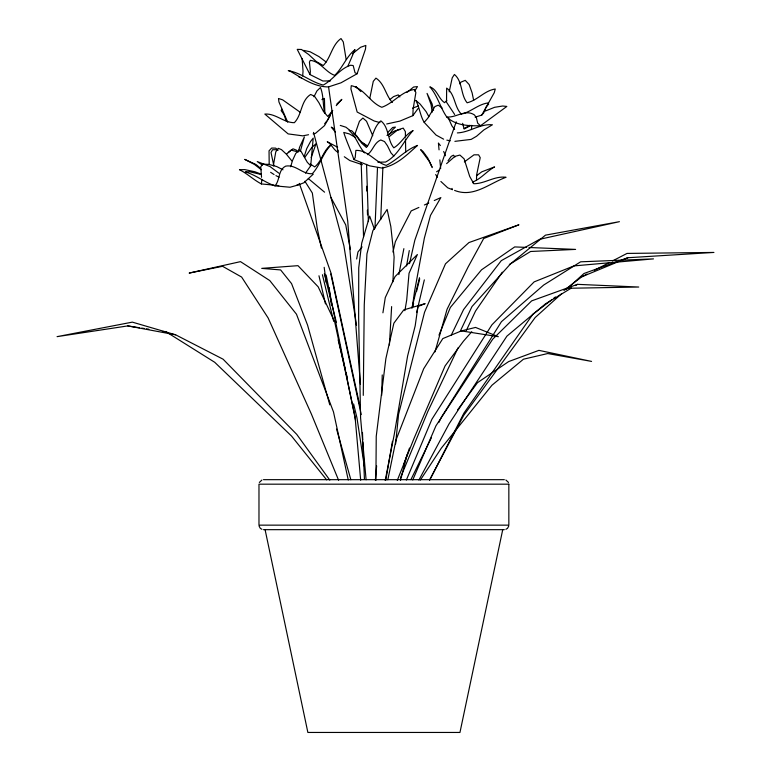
<?xml version="1.0" encoding="UTF-8"?>
<svg xmlns="http://www.w3.org/2000/svg" width="771" height="771" viewBox="0 0 771 771"><rect width="100%" height="100%" fill="white"/><g stroke="black" fill="none" stroke-linecap="round" stroke-linejoin="round"><path stroke-width="1.16" d="M375.901 480.449L376.238 436.319L385.876 358.631L393.875 323.194L403.773 309.884L425.139 303.629L417.94 306.53L415.203 325.767L407.589 356.067L394.232 434.593L385.192 480.439M363.266 395.378L364.259 304.824L366.938 253.881L372.875 230.683L387.138 209.433L390.83 226.568L394.116 257.119L392.892 281.81M405.479 139.059L405.729 152.186M381.684 395.359L382.243 374.937M374.985 228.283L377.501 167.48M380.72 219.619L382.888 167.153M386.676 123.977L399.879 121.105L412.842 115.66L413.121 109.068L415.858 92.636L414.702 89.446C401.652 91.084 393.759 103.063 381.809 107.285C369.887 102.514 364.298 88.366 351.277 85.668L350.93 89.002L357.166 112.046L374.195 120.999L379.91 122.589M473.384 181.831L476.439 180.25L476.719 174.468L480.217 157.669L478.598 154.826L474.001 154.826L464.344 161.91M389.403 344.974L391.629 306.598M302.666 76.001L303.032 71.279L302.145 58.567M375.361 480.217L376.634 465.896M395.61 443.99L398.588 414.2L424.551 312.245L445.493 263.807L468.951 242.557L518.922 224.795L483.696 238.499L468.113 266.978L447.074 309.238L434.96 351.942M338.093 150.181L337.862 152.292C333.448 149.747 331.732 144.341 327.261 141.729L337.64 147.28M274.158 185.165L261.398 183.941L261.899 179.392M273.31 165.794L275.787 151.829L278.312 148.34L281.463 149.622L286.359 154.171L291.785 160.84M330.566 80.888L322.876 81.003L309.981 74.565L310.366 71.597L309.431 62.075L310.347 60.331C320.659 61.593 325.449 72.127 334.701 75.365C342.748 67.781 346.275 56.63 355.007 49.614L347.972 65.969M300.276 151.453L304.362 136.93L299.534 147.338L298.57 151.733M412.273 307.735L414.586 291.187L424.349 238.162L430.469 215.427L440.858 197.578L434.266 200.537M382.917 312.814L385.278 297.587L395.08 276.558L417.371 254.526L409.035 273.281L406.693 300.189L404.891 310.655M471.447 129.547L471.746 125.345M305.489 173.128L310.703 165.804L313.209 138.134L310.559 141.459L306.733 148.61L304.266 156.32M385.789 480.266L392.439 441.301M406.548 265.966L409.285 250.565M356.665 258.998L357.956 251.982L362.11 246.913M369.752 98.495L373.28 81.321L375.94 78.131C384.613 83.682 385.577 95.267 392.381 102.485M398.848 274.582L403.869 248.648M387.823 479.813L396.015 439.962L423.693 368.74L442.814 338.585L461.376 330.913L475.562 327.424L498.355 336.696L461.376 330.913M502.731 529.667L459.959 732.45L307.87 732.45L265.089 529.667M409.517 263.634L414.827 240.234L456.22 121.808M392.959 252.069L395.35 241.689L411.203 210.897L418.884 207.447M416.629 312.563L424.329 279.883M412.726 306.81L413.593 303.311M416.513 291.64L419.713 278.794M411.868 308.063L419.491 277.705M400.515 480.304L407.011 454.823M311.176 157.525L316.014 143.734L311.802 147.502L304.902 157.303M449.204 91.855L452.211 77.852L454.427 74.45C462.928 81.668 460.326 94.486 467.13 102.784C477.528 100.297 484.535 90.564 495.252 89.012L494.259 92.703L481.73 115.11L475.148 117.182M354.911 134.279L359.45 121.269L362.89 118.03L366.524 121.249L372.759 135.715M290.648 166.777L292.479 160.58L295.678 153.583L298.849 150.056L300.998 151.28L307.301 162.296L310.703 165.804M508.754 526.024L507.52 528.337L505.892 529.32M403.532 465.135L409.497 448.086M357.108 73.756L355.036 72.753L353.195 65.554L350.622 65.236C339.365 68.86 333.303 79.683 323.232 85.07C310.809 81.977 301.114 72.763 288.258 70.662L289.086 70.595C301.422 77.582 313.286 86.805 328.379 86.94L340.965 82.825L357.108 73.756L365.473 49.161L365.84 45.441L360.626 47.262L352.463 53.729M397.287 480.381L414.056 438.362L445.069 365.946L463.458 341.196L471.775 331.732M281.752 109.116L281.145 110.6L283.901 114.436L286.398 121.298M438.969 335.173L450.341 307.475L481.518 269.821L514.691 246.922L526.632 247.404M400.38 477.991L427.76 411.647L458.08 347.808M406.346 480.073L431.905 419.26L491.917 324.832L534.149 281.878L573.942 265.908L653.48 258.883L580.64 261.812L543.709 285.019L501.439 321.69L441.446 417.169L438.815 422.556M412.745 479.976L435.923 425.852L492.669 339.23L531.643 300.883L577.46 284.345L638.735 287.034L567.668 288.287M460.152 331.482L471.987 306.559L510.537 263.865L545.454 235.155L619.421 221.672L539.71 239.28L501.285 260.646L463.544 309.614L451.131 335.424M466.301 330.499L475.553 311.021L502.307 272.182M410.904 479.639L431.442 437.629M313.942 96.78L316.948 90.901L320.466 87.547C323.724 95.498 322.76 104.866 324.764 113.376M429.601 480.217L463.882 413.189L532.838 314.24L551.689 299.832M429.784 479.707L463.718 415.367L535.132 317.565L561.789 293.52M259.326 482.453L261.938 480.005M418.884 480.102L449.03 423.925L506.904 336.156L545.434 303.87L571.456 288.007M327.396 120.199L332.388 110.947M332.735 110.446L327.8 116.469L323.483 111.535L318.934 102.745L314.549 96.288L310.655 94.467C300.632 100.77 302.213 114.657 294.339 122.695C283.68 122.734 275.758 113.308 264.839 114.069L288.142 133.903L302.791 135.85L308.535 134.723M330.161 115.823L324.475 125.663L315.426 133.383L313.132 133.826M414.721 91.142L417.458 86.603L413.593 87.027L407.011 92.385M418.065 108.528L412.842 115.66M261.282 174.545L249.621 171.721L245.323 171.943C256.049 174.95 264.511 182.37 274.977 185.859C280.191 180.086 277.888 170.025 285.675 166.131C295.842 164.223 302.463 174.554 312.322 173.706C320.293 165.148 322.721 153.015 331.26 144.794C323.107 150.046 322.182 161.043 314.703 166.912L310.337 164.04M420.368 480.044L441.369 448.086L491.937 385.249L523.432 359.219L547.709 353.542L591.559 361.406L538.9 350.362L508.648 361.58L477.48 382.686L457.627 409.835M389.712 134.193L392.747 129.644L395.427 127.099L392.728 127.446L387.524 132.718M448.028 160.802L451.199 156.397L453.425 155.193L454.986 156.966M336.252 105.617L341.832 99.353L336.85 103.989M353.831 159.491L355.19 157.641L355.894 150.393C368.152 149.969 375.226 162.363 386.29 165.38C397.431 159.799 405.671 149.805 417.535 145.42C407.078 154.682 396.67 165.505 381.944 168.049L369.714 165.861L353.831 159.491C350.921 150.297 346.545 141.575 343.75 132.439L349.388 133.932L354.997 137.228M324.678 123.736L326.711 121.086M459.574 83.798L460.923 82.15L465.25 80.357L469.182 84.579L472.131 92.915L473.654 100.394M443.624 139.175L436.058 135.05L424.185 122.358L427.751 118.252L434.892 106.581L438.246 105.164L442.101 108.007M377.867 162.18L385.567 162.055C398.578 155.231 403.522 140.794 413.121 130.54C405.141 134.443 401.373 143.348 393.808 147.839C387.215 139.946 389.259 127.408 380.874 120.874C372.846 127.466 372.846 139.474 366.418 147.463L361.676 143.194L356.771 135.908L351.701 130.723L349.099 130.434C356.231 136.419 358.428 146.172 364.606 152.909M481.73 115.11L483.687 112.961L486.144 107.034L488.641 104.085L487.802 102.957C478.377 104.364 471.486 111.352 462.561 113.829M446.602 163.635L454.948 156.359L459.901 155.067L464.103 158.845L469.712 176.463L473.789 183.739C484.998 183.758 494.693 175.682 506.065 177.291C489.363 183.276 473.558 198.06 454.601 190.408M446.804 100.509L444.568 102.678C438.362 98.601 437.253 89.436 429.871 86.853C437.581 95.71 440.164 107.439 446.737 116.97C455.632 125.644 468.835 125.991 480.526 125.74L506.855 106.437L502.644 106.022L494.606 107.304L485.277 111.053M313.267 174.159L303.832 182.804L297.924 185.059M566.232 289.51L584.004 273.483L616.636 261.764M286.87 153.863L291.062 150.114L296.093 151.424M469.876 125.268L464.209 128.516M367.41 154.672C372.981 150.788 374.022 142.712 380.787 139.975L384.517 141.575L387.428 145.7L390.955 152.88L393.856 156.07M389.962 99.536L393.557 96.606L398.241 94.9L399.87 96.934M389.625 136.332L397.557 129.942L403.223 128.121L405.363 131.639L405.45 136.939M288.277 152.485L293.009 148.822L296.45 150.172L297.876 152.109M553.578 298.387L555.467 296.951M563.948 290.465L581.854 276.779L587.107 274.062M476.459 175.778L481.788 171.827L494.568 166.912C487.918 170.584 482.964 176.434 476.439 180.25M321.912 99.623L324.427 98.399L324.87 113.491M436.598 171.788L439.605 169.793M509.352 264.492L530.593 251.481L575.6 249.399L529.022 247.501M575.455 285.559L577.46 284.345M386.975 135.455L394.53 131.012L400.255 129.48M469.867 125.972L464.103 129.017L462.619 123.321M594.46 270.255L609.177 262.651M612.328 261.022L627.045 253.418L713.927 252.435L627.883 257.726L618.882 260.964M424.378 204.98L428.772 203.004M412.552 108.142L418.48 105.964M581.854 276.779L618.024 261.812M620.212 260.906L627.883 257.726M296.806 185.368L290.05 187.237L274.977 185.859M296.854 185.011L299.196 184.471L299.321 183.411L330.942 272.876L360.269 407.772M457.357 132.911C469.568 132.4 479.947 123.63 492.409 124.786L483.86 129.933L476.555 136.255L471.139 139.397L454.89 141.344M139.484 327.752L127.793 325.911L57.073 336.648L132.342 322.133L175.615 334.797L223.089 359.199L296.768 434.401L329.786 480.092M446.737 116.97C456.124 118.011 465.482 108.74 474.483 114.975L476.391 117.693L477.683 123.167L480.526 125.74M263.499 479.668L504.321 479.668M505.892 480.005L508.503 482.453M261.938 529.32L260.299 528.337L259.066 526.024M263.499 529.667L504.321 529.667M277.203 149.738L272.587 149.719L271.016 152.533L273.859 165.784M276.481 185.387L278.794 185.618M141.816 328.118L144.158 328.494M146.49 328.86L148.832 329.227M162.854 331.434L166.363 331.993L214.695 362.274L291.544 436.068L326.663 479.87M127.793 325.911L175.615 334.797M446.852 140.139L450.293 140.814M303.552 50.375L310.077 51.763L318.992 56.62L326.162 62.027M340.271 125.413L345.948 127.225L350.381 130.762M362.418 164.715L349.803 160.532L344.29 156.735M261.09 174.13L254.873 171.75L244.764 169.601L239.482 169.726C247.375 173.62 253.611 179.894 261.398 183.941M298.849 76.936L301.567 78.006M452.51 189.705L447.72 187.816L440.877 181.474M300.266 112.287L282.639 99.835L278.495 98.495L278.938 101.955L287.718 122.232M275.951 175.624L279.083 177.205M282.986 169.784L276.741 166.565L268.828 164.396L262.651 164.156L260.733 166.864L261.552 177.291M333.93 128.69L331.299 127.148L335.443 132.207M367.622 145.921L361.801 142.288L353.937 133.585M262.362 165.139L257.263 161.563L270.052 166.565L278.9 173.196M270.621 172.309L274.042 174.535M261.321 169.765L254.43 164.416L244.754 159.385L256.059 164.551L260.569 168.3M358.717 139.647L366.013 145.748M308.313 178.573L324.562 192.172M278.109 150.249L275.69 148.138L271.652 148.051L269.04 150.817L269.195 164.059M357.31 88.193L355.903 86.583L360.886 91.585M454.639 129.403L451.912 125.885L448.23 117.693M440.357 145.546L438.42 143.049L439.046 149.873M461.424 114.195C454.071 106.88 455.343 94.235 446.66 88.106L446.515 102.196L454.678 114.513M304.902 181.272L312.342 193.029L317.267 228.447L321.42 248.069M309.981 74.565L297.23 49.363L301.5 49.489L308.631 54.471L316.226 61.497L323.232 65.535C330.971 57.719 331.8 45.036 341.004 38.55L343.278 41.904L346.16 59.531M435.702 174.506L437.263 177.263M428.898 116.729L426.151 111.689L420.118 104.066L415.8 100.394C419.588 107.381 420.108 115.554 424.185 122.358M330.884 197.453L345.745 224.939L350.381 249.582M443.672 151.501L445.416 155.752M432.03 166.796L427.741 157.978L423 151.463L420.658 149.651L429.302 161.428L432.213 167.625M338.604 480.237L311.397 414.075L268.135 317.96L241.622 277.059L222.568 266.303L189.155 273.079L240.494 261.639L269.773 280.567L296.488 314.231L333.486 411.916L348.261 480.015M374.504 229.45L369.675 216.121L361.734 243.106L358.737 267.788L358.64 317.459L360.597 417.988L366.1 479.774M336.57 429.081L350.853 479.726M329.786 404.852L307.562 325.102L291.573 283.622L280.625 269.927L261.716 268.375L297.972 265.667L318.192 286.851L334.672 321.786L355.046 416.639L360.683 480.208M313.518 132.39L343.905 245.853L356.53 325.169M324.331 273.724L336.435 322.606M322.423 274.746L333.66 321.276M338.151 339.886L345.447 370.138M346.015 372.46L347.133 377.115M353.59 403.869L356.963 417.824L364.326 466.301M433.591 110.292L432.03 103.728L427.047 93.407L431.047 104.557L432.223 112.142M318.972 275.777L325.468 303.909M330.817 273.946L361.223 414.586M452.028 188.413L452.249 189.502M326.143 275.016L355.527 420.214M472.96 181.358L473.355 183.431M326.2 282.533L324.177 267.315M440.655 168.598L439.865 159.876M328.523 86.622L347.731 221.219L360.423 384.324M329.101 287.544L331.453 305.316M362.457 432.435L362.755 439.653M362.862 442.062L364.442 479.35M366.562 164.348L368.374 221.585M366.601 186.264L366.755 191.035M367.362 210.107L367.516 214.878M361.194 162.787L363.546 236.716M508.841 484.178L258.979 484.178L258.979 525.147L508.841 525.147L508.841 484.178"/></g></svg>
